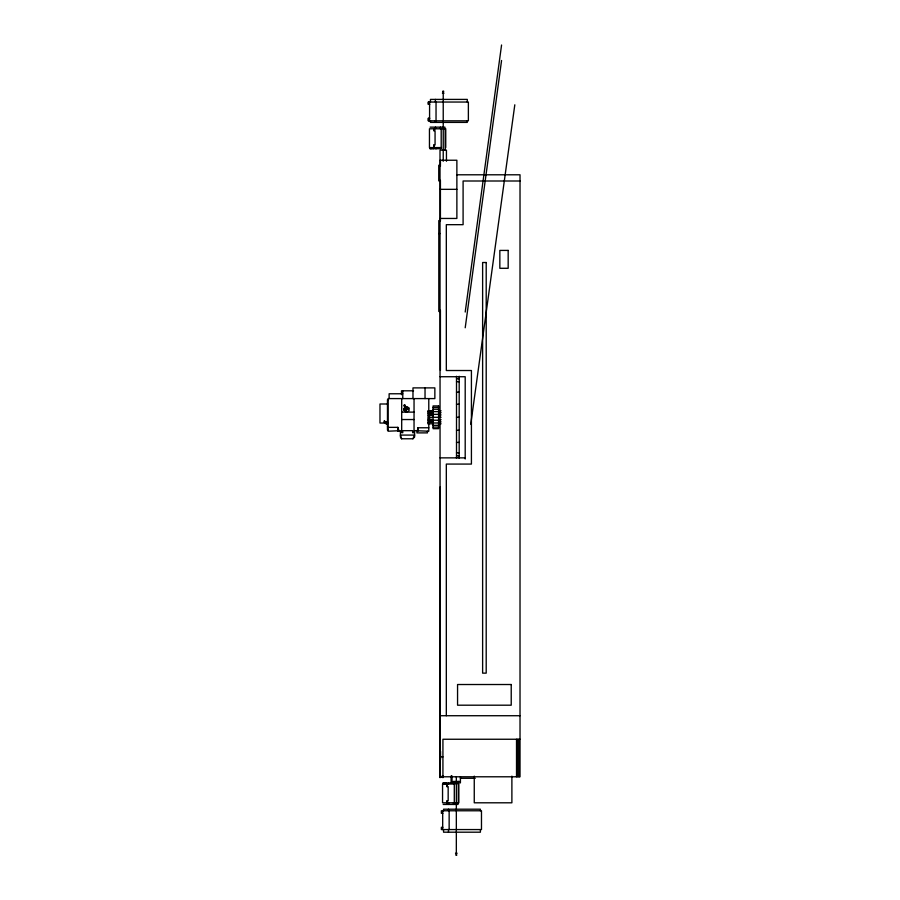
<?xml version="1.0" encoding="UTF-8"?>
<svg xmlns="http://www.w3.org/2000/svg" width="900" height="900" viewBox="0 0 900 900"><rect width="100%" height="100%" fill="white"/><g stroke="black" fill="none" stroke-linecap="round" stroke-linejoin="round"><path stroke-width="1.35" d="M465.21 312.03L501.57 45M465.21 327.769L501.57 60.502M470.756 424.271L514.811 104.805M428.782 427.77L417.983 427.77L416.869 432.889L427.433 432.889L427.433 431.224M412.909 438.772L414.608 435.082L400.421 435.082L401.558 438.772L412.909 438.772L414.608 437.017L414.608 430.639L428.782 431.224L428.782 398.588M385.594 423.034L386.179 421.942L387.36 421.942L387.956 423.034L387.36 424.125L386.179 424.125L385.594 423.034L379.98 423.034L379.98 403.999L387.473 403.999M427.77 415.969L433.08 414.923L427.77 414.923M427.77 413.685L433.08 412.706L427.77 412.706M427.77 420.649L433.08 419.67L427.77 418.613M427.77 422.73L433.08 421.886L427.77 421.886M427.77 411.649L433.08 410.805L427.77 410.805M442.654 91.294L443.801 91.294M442.406 93.139L444.049 93.139M429.761 104.31L428.265 104.31L428.265 102.038L468.371 102.038L468.371 120.825L428.265 120.825L428.265 118.282L429.772 118.282M430.088 127.147L444.915 127.147L444.915 128.79M441.473 147.589L429.457 147.589L429.457 128.79L445.748 128.79L445.748 147.589M441.473 148.68L430.009 148.68L430.009 147.589M440.1 160.234L456.874 160.234L456.874 218.453L440.1 218.453M440.1 165.251L438.75 165.251L438.75 180.877L440.1 180.877M456.874 174.791L520.02 174.791L520.02 776.79L440.1 776.79L440.01 150.165L446.445 150.165L446.445 161.257M520.02 181.001L463.095 181.001L463.095 224.674L446.321 224.674L446.321 370.519L471.42 370.519L471.42 464.074L446.321 464.074L446.321 715.725M440.1 189.338L456.874 189.338M440.1 220.59L438.806 220.59L438.806 311.456L440.1 311.456M438.806 233.539L440.1 233.539M440.1 376.729L465.199 376.729L465.199 458.989M456.514 378.799L459.191 378.799M456.514 381.713L459.191 381.713M413.539 390.803L401.501 390.803L401.501 394.695M456.514 392.13L459.191 392.13M402.772 393.772L389.126 393.772L389.126 398.588M388.058 399.724L387.473 399.724L387.473 430.088L388.058 430.088M456.514 404.246L459.191 404.246M433.08 407.452L438.593 407.452M433.08 409.252L438.593 409.252M438.593 410.805L441.09 410.805M433.08 411.604L438.593 411.604M401.692 412.121L414.045 412.121M438.593 412.706L441.09 412.706M433.08 414.349L438.593 414.349M438.593 414.923L441.09 414.923M427.77 417.296L441.09 417.296M456.514 417.262L459.191 417.262M401.692 419.535L414.045 419.535M427.77 419.67L433.08 419.67M438.593 419.67L441.09 419.67M433.08 420.233L438.593 420.233M438.593 421.886L441.09 421.886M433.08 422.978L438.593 422.978M427.77 423.787L433.08 423.787M438.593 423.787L441.09 423.787M433.08 425.329L438.593 425.329M387.473 426.78L388.058 426.668M433.08 427.14L438.593 427.14M388.058 427.354L397.845 427.354L399.094 431.224M456.514 430.279L459.191 430.279M456.514 442.418L459.191 442.418M456.514 452.835L459.191 452.835M456.514 455.794L459.191 455.794M440.1 457.864L465.199 457.864M440.1 715.725L520.02 715.725M520.02 739.249L442.924 739.249L442.924 777.488M440.1 756.889L442.924 756.889M439.594 775.913L440.606 775.913L440.629 777.488L439.594 777.488M443.363 775.913L442.496 775.913L442.485 777.488L443.363 777.488M442.429 776.644L440.213 776.644L440.213 486.889M460.418 778.286L475.256 778.286M453.105 781.436L459.551 781.436M452.284 782.201L451.249 782.201L451.249 775.845M455.535 782.854L451.519 782.854L451.519 775.822M457.144 782.854L460.418 782.854L460.418 776.79M454.567 782.921L443.115 782.921L443.115 784.012M455.085 784.012L442.553 784.012L442.553 802.8L458.843 802.8L458.843 784.012M443.183 804.442L458.01 804.442L458.01 802.8M442.879 813.319L441.371 813.319L441.371 810.776L481.478 810.776L481.478 829.564L441.371 829.564L441.371 827.291L442.868 827.291M455.512 853.245L457.155 853.245M455.76 855L456.907 855M404.246 406.024L405.09 406.024L404.662 405.293L404.662 406.147M401.558 438.772L400.421 437.017L400.421 430.639L388.058 431.224L388.058 398.588L434.858 398.588L434.858 387.889L412.976 387.889L412.976 398.588M519.255 739.249L519.255 776.79M517.882 739.249L517.882 776.79M516.521 739.249L516.521 776.79M511.886 776.126L511.886 802.8L474.255 802.8L474.255 776.126M480.386 810.776L480.386 809.201L443.554 809.201L443.554 810.776M480.397 829.564L480.397 832.196L443.554 832.196L443.554 829.564M467.291 102.038L467.291 99.405L430.447 99.405L430.447 102.038M467.28 120.825L467.28 122.4L430.459 122.4L430.459 120.825M459.191 376.267L459.191 458.314M458.269 781.436L458.269 802.8M458.111 782.921L458.111 784.012M456.514 376.267L456.514 458.314M456.334 776.79L456.334 855M454.298 784.012L454.298 802.8M453.589 782.921L453.589 784.012M453.499 802.8L453.499 804.442M451.834 775.845L451.834 782.201M449.145 810.776L449.145 829.564M448.515 782.921L448.515 784.012M448.56 802.8L448.56 804.442M448.459 809.201L448.459 810.776M448.47 829.564L448.47 832.196M447.21 784.012L447.21 786.645M447.21 800.887L447.21 802.8M446.827 784.012L446.827 786.645L448.166 786.645L448.166 800.887L446.873 800.887L446.873 802.8M445.916 782.921L445.916 784.012M445.162 128.79L445.162 150.165M444.015 782.921L444.015 784.012M443.228 91.294L443.228 161.257M443.239 782.921L443.239 784.012M442.688 810.776L442.688 829.564M441.191 128.79L441.191 147.589M440.392 127.147L440.392 128.79M440.483 147.589L440.483 148.68M440.415 160.763L440.415 166.354M440.415 180.326L440.415 220.86M440.415 310.298L440.415 370.395M440.539 751.365L440.539 759.33M440.359 147.589L440.359 148.68M436.545 147.589L436.545 148.68M436.039 102.038L436.039 120.825M435.364 99.405L435.364 102.038M435.364 120.825L435.364 122.4M435.465 127.147L435.465 128.79M435.42 147.589L435.42 148.68M434.104 128.79L434.104 130.714M434.104 144.956L434.104 147.589M433.766 128.79L433.766 130.714L435.06 130.714L435.06 144.956L433.721 144.956L433.721 147.589M433.429 147.589L433.429 148.68M432.81 147.589L432.81 148.68M431.28 147.589L431.28 148.68M430.909 147.589L430.909 148.68M430.132 147.589L430.132 148.68M429.581 102.038L429.581 120.825M428.456 102.038L428.456 104.31M428.468 118.282L428.468 120.825M425.036 387.889L425.036 398.588M417.983 427.77L417.983 431.224M414.045 398.588L414.045 432.675L412.661 432.675L412.661 430.673L402.772 430.673L402.772 432.675L401.692 432.675L401.692 398.588M402.772 390.803L402.772 398.588M397.845 427.354L397.845 431.224M406.98 408.285C408.161 411.975 409.849 405.686 406.98 408.285M407.239 408.353C408.094 411.007 409.298 406.485 407.239 408.353M386.404 422.314L386.01 423.034L387.135 423.743L387.529 423.034L386.404 422.314M386.516 422.505L387.022 423.562L386.516 422.505M384.322 420.998L384.322 422.584L385.234 422.584L385.695 421.785L384.322 420.998M384.469 421.245L385.088 422.325L384.469 421.245M384.559 421.402L384.998 422.179L384.559 421.402M404.989 408.577L404.314 409.219L405.416 410.389L406.103 409.759L404.989 408.577M404.662 404.798L403.819 405.293L404.662 406.755L405.517 406.271L404.662 404.798M406.642 406.564L404.235 407.947L404.235 410.738L406.642 412.121L409.05 410.738L409.05 407.947L406.642 406.564M508.174 250.414L499.838 250.414L499.838 268.29L508.174 268.29L508.174 250.414M486.202 262.507L482.625 262.507L482.625 673.144L486.202 673.144L486.202 262.507M438.593 405.934L433.08 405.934L433.08 428.67L438.593 428.67L438.593 405.934M511.223 684.518L457.56 684.518L457.56 705.195L511.223 705.195L511.223 684.518M404.527 410.625A1.294 1.294 0 0 0 406.463 409.5A1.294 1.294 0 0 0 404.527 408.375A1.294 1.294 0 0 0 404.527 410.625"/></g></svg>
